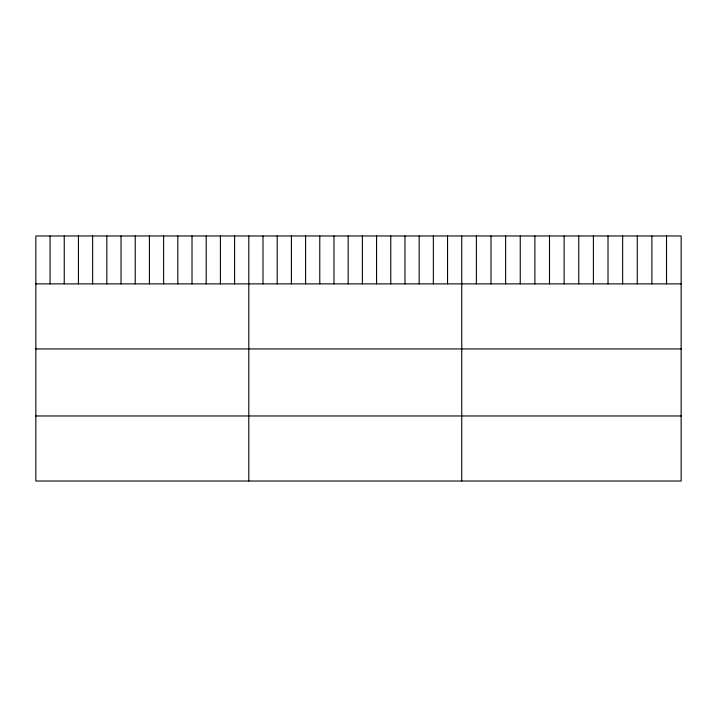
<?xml version="1.0" encoding="UTF-8"?>
<svg xmlns="http://www.w3.org/2000/svg" width="717" height="717" viewBox="0 0 717 717"><rect width="100%" height="100%" fill="white"/><g stroke="black" fill="none" stroke-linecap="round" stroke-linejoin="round"><path stroke-width="1.08" d="M681.15 283.878L681.15 481.026L35.85 481.026L35.85 235.974L681.15 235.974L681.15 283.878L35.85 283.878M35.85 348.937L681.15 348.937M35.85 415.968L681.15 415.968M666.523 235.974L666.523 283.878M651.896 235.974L651.896 283.878M637.27 235.974L637.27 283.878M622.643 235.974L622.643 283.878M608.016 235.974L608.016 283.878M593.389 235.974L593.389 283.878M578.762 235.974L578.762 283.878M564.136 235.974L564.136 283.878M549.509 235.974L549.509 283.878M534.882 235.974L534.882 283.878M520.255 235.974L520.255 283.878M505.628 235.974L505.628 283.878M491.002 235.974L491.002 283.878M476.375 235.974L476.375 283.878M461.748 235.974L461.748 481.026M447.551 235.974L447.551 283.878M433.355 235.974L433.355 283.878M419.158 235.974L419.158 283.878M404.962 235.974L404.962 283.878M390.765 235.974L390.765 283.878M376.568 235.974L376.568 283.878M362.372 235.974L362.372 283.878M348.175 235.974L348.175 283.878M333.979 235.974L333.979 283.878M319.782 235.974L319.782 283.878M305.585 235.974L305.585 283.878M291.389 235.974L291.389 283.878M277.192 235.974L277.192 283.878M262.996 235.974L262.996 283.878M248.799 235.974L248.799 481.026M234.602 235.974L234.602 283.878M220.406 235.974L220.406 283.878M206.209 235.974L206.209 283.878M192.013 235.974L192.013 283.878M177.816 235.974L177.816 283.878M163.619 235.974L163.619 283.878M149.423 235.974L149.423 283.878M135.226 235.974L135.226 283.878M121.03 235.974L121.03 283.878M106.833 235.974L106.833 283.878M92.636 235.974L92.636 283.878M78.44 235.974L78.44 283.878M64.243 235.974L64.243 283.878M50.047 235.974L50.047 283.878"/></g></svg>
